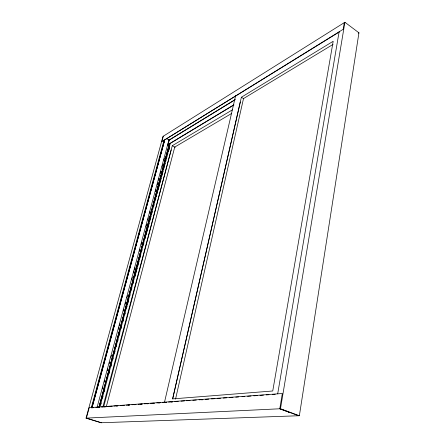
<?xml version="1.0" encoding="UTF-8"?>
<svg xmlns="http://www.w3.org/2000/svg" width="445" height="445" viewBox="0 0 445 445"><rect width="100%" height="100%" fill="white"/><g stroke="black" fill="none" stroke-linecap="round" stroke-linejoin="round"><path stroke-width="0.67" d="M299.368 415.725L358.948 32.83L344.908 22.25L163.004 136.393L86.052 418.122L101.06 422.75L299.368 415.725L280.483 408.744L86.052 418.122M162.075 141.51L343.178 29.303L344.291 22.634M280.483 408.744L344.908 22.25M277.691 393.847L339.107 31.823M175.536 399.171L243.504 98.567L333.088 44.383M172.671 398.909L241.374 97.238L333.177 41.279L272.746 390.988L172.621 398.892L240.289 102.011M164.455 402.447L235.622 95.72M103.702 406.663L171.164 149.965M106.283 406.763L174.746 147.067L231.45 113.564M102.851 407.119L172.287 145.715L232.407 109.854M99.279 406.786L169.59 143.24L98.89 407.386M100.092 406.313L170.268 143.613M100.67 405.006L101.204 402.992M102.461 398.292L103.001 396.272M104.252 391.572L104.792 389.559M109.097 373.433L109.637 371.419M110.894 366.719L111.428 364.705M112.685 359.999L113.225 357.986M114.476 353.286L115.016 351.266M116.273 346.566L116.812 344.552M117.53 341.866L118.064 339.847M119.321 335.146L119.861 333.133M121.112 328.432L121.652 326.413M122.909 321.713L123.449 319.699M124.7 314.993L125.24 312.98M126.497 308.279L127.031 306.266M127.392 304.92L128.828 299.546M129.545 296.859L130.085 294.846M131.336 290.14L131.876 288.126M133.133 283.426L133.672 281.407M134.924 276.707L135.464 274.693M135.82 273.347L137.255 267.973M137.616 266.633L139.051 261.26M139.407 259.913L140.843 254.54M141.56 251.853L142.1 249.84M143.357 245.134L143.891 243.12M145.148 238.42L145.687 236.406M146.043 235.06L147.479 229.687M147.84 228.341L149.275 222.967M149.631 221.627L151.066 216.253M151.428 214.907L152.323 211.547M153.581 206.847L154.115 204.834M155.372 200.133L155.911 198.114M156.267 196.773L156.807 194.76M157.168 193.414L157.702 191.4M158.064 190.054L159.499 184.681M159.855 183.34L161.29 177.967M161.652 176.62L163.087 171.247M163.443 169.901L164.339 166.547M164.7 165.201L165.24 163.187M165.596 161.841L166.135 159.827M166.491 158.487L167.031 156.468M167.387 155.127L167.926 153.108M168.288 151.767L169.723 146.394M168.761 150.343L169.295 148.33M97.021 407.598L169.089 139.374M234.932 99.691L169.117 139.986L167.854 144.681L233.781 104.853M102.461 388.88L103.001 386.866M104.258 382.172L104.798 380.158M107.323 370.774L107.862 368.76M109.125 364.066L109.665 362.052M110.922 357.357L111.461 355.349M118.487 329.194L119.026 327.181M119.388 325.84L119.927 323.827M123.354 311.088L123.894 309.075M125.151 304.38L125.69 302.366M126.953 297.672L127.492 295.664M131.815 279.566L132.36 277.558M133.617 272.863L134.156 270.849M134.518 269.509L135.058 267.495M139.38 251.403L139.919 249.389M141.182 244.694L141.721 242.686M146.043 226.588L146.589 224.575M147.846 219.88L148.385 217.872M149.648 213.177L150.188 211.164M155.411 191.717L155.95 189.704M157.213 185.009L157.753 183.001M158.476 180.314L159.015 178.306M160.272 173.611L160.812 171.598M162.075 166.903L162.614 164.889M163.877 160.2L164.416 158.186M167.837 145.443L169.278 140.08L235.366 99.647M99.001 407.381L169.59 143.24M164.583 140.359L92.009 407.742L164.583 140.359L164.071 140.075L91.37 407.542L92.009 407.742M161.902 141.415L163.326 136.192L163.671 136.381M163.843 140.414L339.246 32.007M169.762 143.335L167.687 144.586L168.193 144.864M169.806 143.696L233.959 104.964M358.331 33.203L358.948 32.83M93.795 407.531L91.715 407.681L164.472 140.425M95.87 407.381L99.335 407.125M101.41 406.975L105.565 406.669M107.646 406.519L111.801 406.213M113.876 406.062L118.031 405.757M120.111 405.606L124.266 405.3M126.347 405.15L129.806 404.9M131.887 404.744L136.042 404.444M138.117 404.288L142.272 403.988M144.352 403.832L147.812 403.582M150.582 403.381L154.048 403.126M156.818 402.925L160.278 402.669M162.358 402.519L166.513 402.213M168.588 402.063L172.749 401.757M174.824 401.607L178.289 401.351M181.059 401.151L184.519 400.901M186.6 400.745L190.06 400.494M192.83 400.289L196.295 400.038M199.065 399.832L202.525 399.582M205.295 399.382L208.761 399.126M211.531 398.926L214.991 398.67M217.071 398.52L220.536 398.264M223.307 398.064L226.766 397.808M229.537 397.608L233.002 397.352M235.772 397.151L238.542 396.951M242.002 396.695L244.772 396.495M247.542 396.289L251.008 396.039M253.778 395.833L257.238 395.583M260.008 395.377L263.473 395.127M266.243 394.926L269.014 394.721M272.479 394.47L275.249 394.264M91.436 407.854L93.517 407.703M97.666 407.403L99.747 407.253M103.902 406.953L105.977 406.797M110.132 406.496L112.207 406.346M116.362 406.046L117.747 405.94M121.902 405.64L123.983 405.49M128.132 405.189L129.517 405.089M134.368 404.733L135.753 404.633M140.598 404.282L141.983 404.182M146.828 403.826L148.213 403.726M153.063 403.376L154.443 403.276M158.598 402.97L159.983 402.87M164.834 402.519L166.219 402.419M171.064 402.063L172.449 401.963M201.529 399.849L202.914 399.749M101.388 422.739L86.374 418.105L89.211 407.698L282.33 393.502L279.777 408.783L298.656 415.752M288.633 412.048L288.911 412.148L280.317 408.977M172.287 145.715L175.241 147.34M166.814 138.718L169.117 139.986M241.374 97.238L243.699 98.69"/></g></svg>
